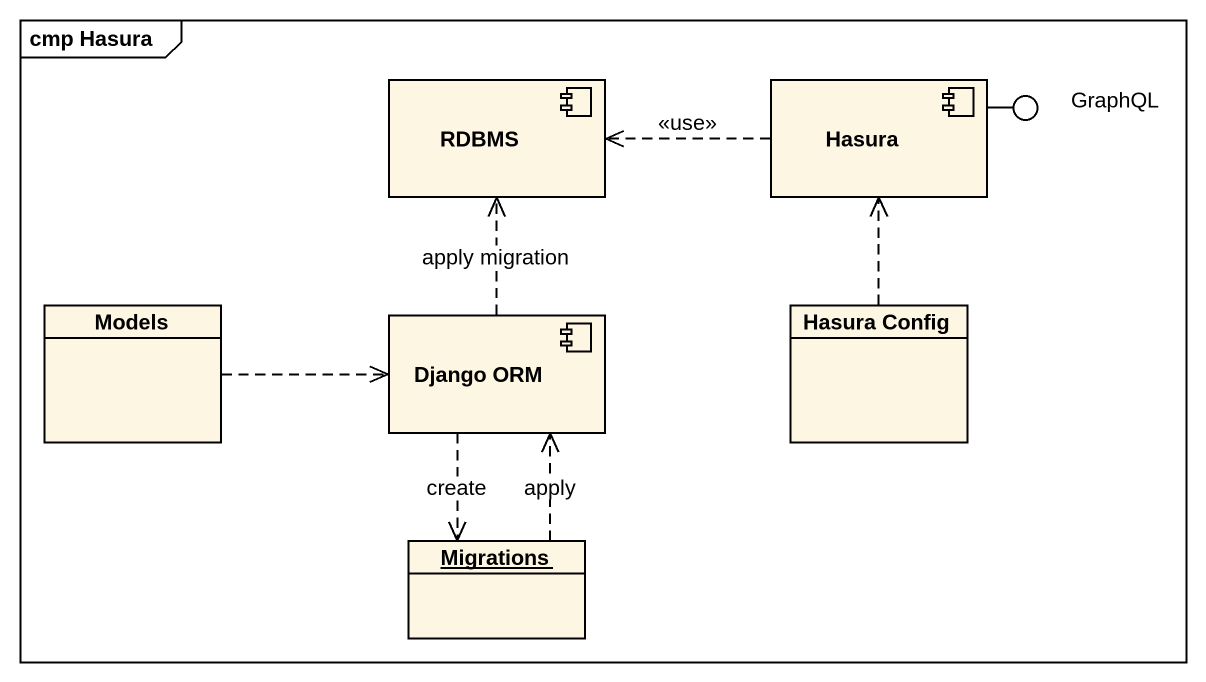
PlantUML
@startuml
mainframe cmp Hasura
allowmixing
hide circle
hide empty members
component RDBMS
component Hasura
() GraphQL
class Models
component "Django ORM" as Django_ORM
class "Hasura Config" as Hasura_Config
object Migrations
Hasura -right- GraphQL
Hasura .left.> RDBMS : <<use>>
Models .right.> Django_ORM
Django_ORM .up.> RDBMS : apply migration
Django_ORM ..> Migrations : create
Hasura_Config .up.> Hasura
Migrations .up.> Django_ORM : apply
@enduml
